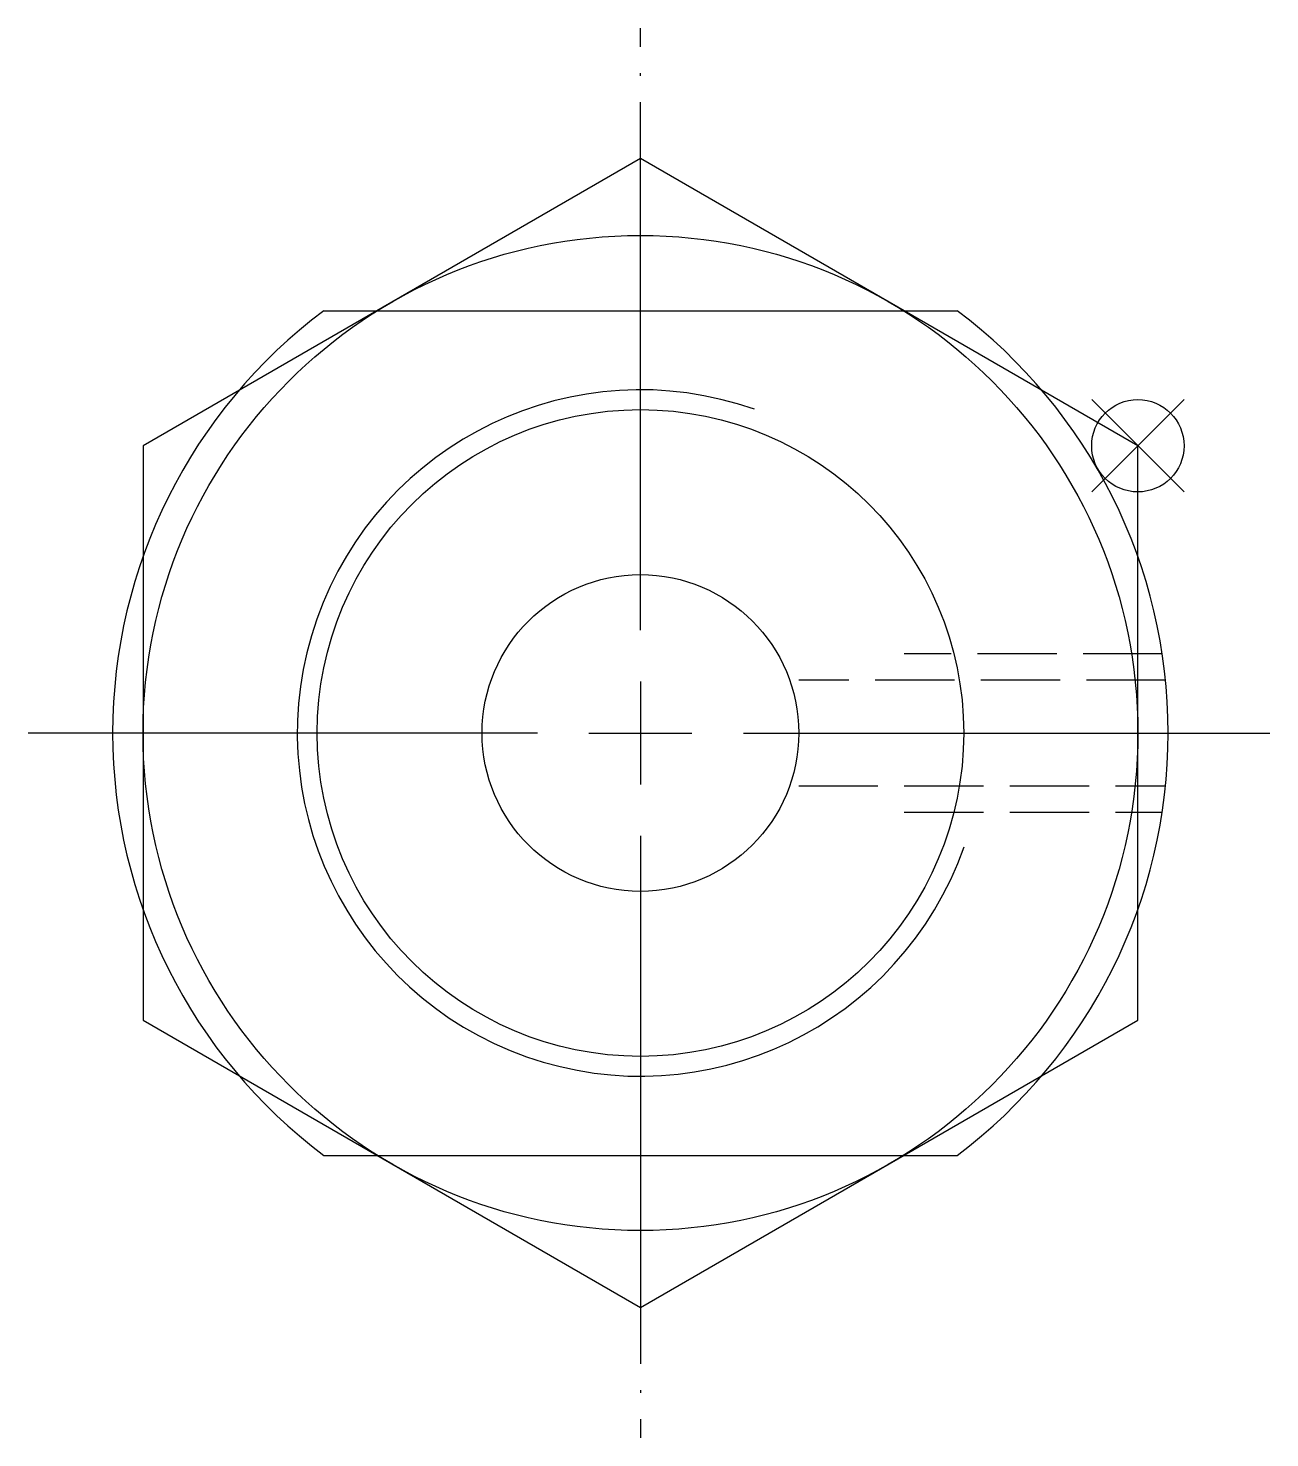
# Model space of a CAD drawing. Extents: x -716 to -669, y 2.5 to 55.9.
import ezdxf

# ---------------------------------------------------------------- set-up
doc = ezdxf.new("R2010")
doc.units = 0
doc.header["$MEASUREMENT"] = 0
for name, pattern in [('CENTER', [22, 20, -1, 0, -1]), ('DASHED', [4, 3, -1]), ('THIN', [200000, 200000, 0])]:
    doc.linetypes.add(name, pattern=pattern)
doc.layers.get('0').update_dxf_attribs({"linetype": 'CONTINUOUS'})
doc.layers.add('$PARTREF_BOM', color=7, linetype='CONTINUOUS')
doc.styles.get("Standard").update_dxf_attribs({"font": 'txt.shx', "bigfont": 'chineset.shx'})

# ---------------------------------------------------------------- blocks, each defined once
blk = doc.blocks.new('PARTREF')
at = {"layer": '$PARTREF_BOM', "color": 2}
for p, q in [((-1.75, -1.75), (1.75, 1.75)), ((-1.75, 1.75), (1.75, -1.75))]:
    blk.add_line(p, q, dxfattribs=at)
blk.add_circle((0, 0), 1.75, dxfattribs=at)
at = {"layer": '$PARTREF_BOM', "color": 2, "flags": 1}
for tag, p in [('TAG5', (-16.086, -4.95)), ('TAG10', (-5.651, -4.998)), ('TAG15', (5.594, -4.742)), ('TAG14', (5.594, -8.742)), ('TAG4', (-16.086, -8.95)), ('TAG9', (-5.651, -8.998)), ('TAG3', (-16.086, -12.95)), ('TAG8', (-5.651, -12.998)), ('TAG13', (5.594, -12.742)), ('TAG12', (5.594, -16.742)), ('TAG2', (-16.086, -16.95)), ('TAG7', (-5.651, -16.998)), ('TAG1', (-16.086, -20.95)), ('TAG6', (-5.651, -20.998)), ('TAG11', (5.594, -20.742))]:
    blk.add_attdef(tag, p, '', height=2.5, dxfattribs=at)

msp = doc.modelspace()

# ---------------------------------------------------------------- linework, layer by layer
at = {"color": 1, "linetype": 'CENTER'}
for p, q in [((-692.814, 33.135), (-692.814, 55.937)), ((-692.814, 31.185), (-692.814, 27.285)), ((-692.814, 31.185), (-692.814, 27.285)), ((-696.714, 29.235), (-716.015, 29.235)), ((-694.764, 29.235), (-690.864, 29.235)), ((-694.764, 29.235), (-690.864, 29.235)), ((-688.914, 29.235), (-668.964, 29.235)), ((-692.814, 25.335), (-692.814, 2.533)), ((-692.814, 25.335), (-692.814, 2.533))]:
    msp.add_line(p, q, dxfattribs=at)
at = {"color": 7, "linetype": 'CONTINUOUS'}
for p, q in [((-692.814, 51.001), (-711.664, 40.118)), ((-692.814, 51.001), (-711.664, 40.118)), ((-673.964, 40.118), (-692.814, 51.001)), ((-673.964, 40.118), (-692.814, 51.001)), ((-711.664, 40.118), (-711.664, 18.352)), ((-711.664, 40.118), (-711.664, 18.352)), ((-673.964, 18.352), (-673.964, 40.118)), ((-673.964, 18.352), (-673.964, 40.118)), ((-711.664, 18.352), (-692.814, 7.469)), ((-711.664, 18.352), (-692.814, 7.469)), ((-692.814, 7.469), (-673.964, 18.352)), ((-692.814, 7.469), (-673.964, 18.352))]:
    msp.add_line(p, q, dxfattribs=at)
at = {"color": 7}
for p, q in [((-704.814, 45.235), (-680.814, 45.235)), ((-704.814, 13.235), (-680.814, 13.235))]:
    msp.add_line(p, q, dxfattribs=at)
at = {"color": 3, "linetype": 'DASHED'}
for p, q in [((-673.041, 32.235), (-682.814, 32.235)), ((-672.914, 31.235), (-686.814, 31.235)), ((-686.814, 27.235), (-672.914, 27.235)), ((-682.814, 26.235), (-673.041, 26.235))]:
    msp.add_line(p, q, dxfattribs=at)
at = {"color": 7, "linetype": 'CONTINUOUS'}
msp.add_circle((-692.814, 29.235), 18.85, dxfattribs=at)
msp.add_circle((-692.814, 29.235), 18.85, dxfattribs=at)
at = {"color": 7}
for radius in [12.25, 12.25, 6]:
    msp.add_circle((-692.814, 29.235), radius, dxfattribs=at)
for start, end in [(126.8699, 233.1301), (306.8699, 53.1301)]:
    msp.add_arc((-692.814, 29.235), 20, start, end, dxfattribs=at)
at = {"color": 4, "linetype": 'THIN'}
msp.add_arc((-692.814, 29.235), 13, 70.6054, 340.6054, dxfattribs=at)

# ---------------------------------------------------------------- block references
at = {"color": 7}
msp.add_blockref('PARTREF', (-673.964, 40.118), dxfattribs=at)

doc.saveas('drawing.dxf')
